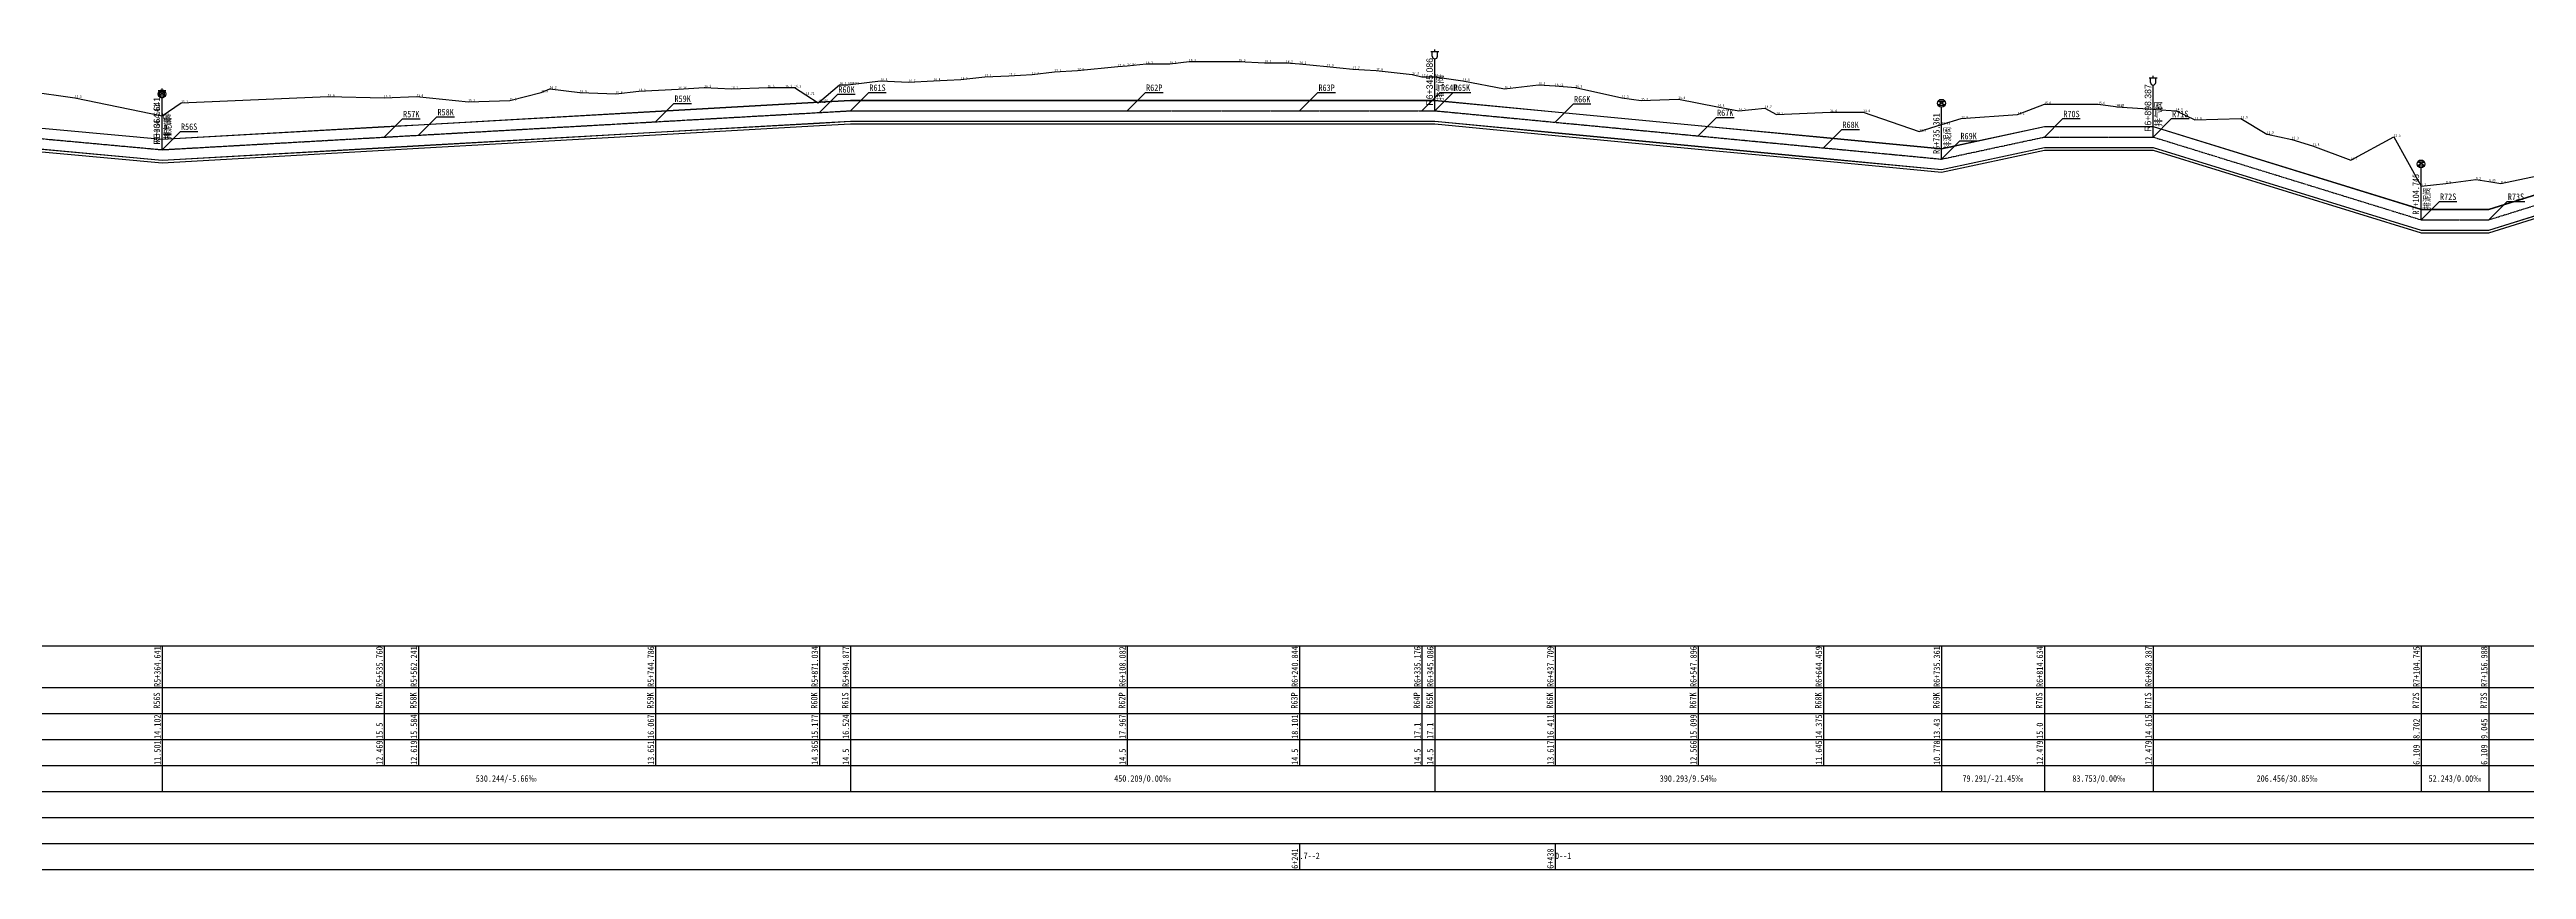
# Model space of a CAD drawing. Extents: x 525858 to 564773, y 2370984 to 2400075.
# Drawn here: x 556199 to 558107, y 2388779 to 2389410 of the extents above; entities that cross this region are included whole.
import ezdxf
from ezdxf.enums import TextEntityAlignment as Align

# ---------------------------------------------------------------- set-up
doc = ezdxf.new("R2010")
doc.units = 0
doc.linetypes.add('CENTER', pattern=[2, 1.25, -0.25, 0.25, -0.25])
for name, color, linetype in [('pipe', 3, 'CONTINUOUS'), ('pipe_cen', 1, 'CENTER'), ('tab', 9, 'CONTINUOUS'), ('地形剖面', 4, 'CONTINUOUS'), ('纵面管线标注', 3, 'CONTINUOUS'), ('附属设施', 2, 'CONTINUOUS')]:
    doc.layers.add(name, color=color, linetype=linetype)
doc.styles.add('HT', font='simhei.ttf', dxfattribs={"width": 0.8})
doc.styles.add('SIMP1', font='simp1.shx', dxfattribs={"width": 0.8, "bigfont": 'hz.shx'})

# ---------------------------------------------------------------- blocks, each defined once
blk = doc.blocks.new('qin排气阀va')
at = {"layer": '附属设施', "linetype": 'Continuous', "lineweight": -3}
for points in [[(-1.5, 22.8), (1.5, 22.8)], [(-1, 21), (-1, 22.8)], [(0, 22.8), (0, 23.55)], [(0, 0), (0, 20)], [(1, 21), (1, 22.8)]]:
    blk.add_lwpolyline(points, dxfattribs=at)
blk.add_arc((0, 21), 1, 180, 0, dxfattribs=at)
at = {"layer": '附属设施', "linetype": 'Continuous', "lineweight": -3, "style": 'SIMP1'}
blk.add_attdef('ZH', text='', height=2.5, rotation=90, dxfattribs=at).set_placement((0, 2), align=Align.BOTTOM_LEFT)
blk.add_attdef('名称', text='', height=2.5, rotation=90, dxfattribs=at).set_placement((1, 4), align=Align.TOP_LEFT)
blk = doc.blocks.new('qin排泥阀vmud')
at = {"layer": '附属设施', "lineweight": -3}
for points in [[(-1.29, 22.2652), (1.29, 22.2652), (-1.29, 20.7348), (1.29, 20.7348), (-1.29, 22.2652)], [(0, 0), (0, 20)]]:
    blk.add_lwpolyline(points, dxfattribs=at)
blk.add_circle((0, 21.5), 1.5, dxfattribs=at)
at = {"layer": '附属设施', "lineweight": -3, "style": 'HT'}
blk.add_attdef('名称', text='', height=2.5, rotation=89.9999985, dxfattribs=at).set_placement((1, 4), align=Align.TOP_LEFT)
blk.add_attdef('ZH', text='', height=2.5, rotation=89.9999985, dxfattribs=at).set_placement((0, 2), align=Align.BOTTOM_LEFT)

msp = doc.modelspace()

# ---------------------------------------------------------------- linework, layer by layer
at = {"layer": 'pipe', "lineweight": -3}
for points in [[(556094.432028, 2389358.88342), (556285.319028, 2389341.33342), (556456.438028, 2389351.01342), (556482.919028, 2389352.51342), (556665.464028, 2389362.83342), (556791.712028, 2389369.97342), (556815.555028, 2389371.32342), (557028.760028, 2389371.32342), (557161.522028, 2389371.32342), (557255.854028, 2389371.32342), (557265.764028, 2389371.32342), (557358.387028, 2389362.49342), (557468.574028, 2389351.98342), (557565.137028, 2389342.77342), (557656.039028, 2389334.10342), (557735.312028, 2389351.11342), (557819.065028, 2389351.11342), (558025.423028, 2389287.41342), (558077.666028, 2389287.41342), (558231.986028, 2389335.59342)], [(556094.432028, 2389358.78342), (556285.319028, 2389341.23342), (556456.438028, 2389350.91342), (556482.919028, 2389352.41342), (556665.464028, 2389362.73342), (556791.712028, 2389369.87342), (556815.555028, 2389371.22342), (557028.760028, 2389371.22342), (557161.522028, 2389371.22342), (557255.854028, 2389371.22342), (557265.764028, 2389371.22342), (557358.387028, 2389362.39342), (557468.574028, 2389351.88342), (557565.137028, 2389342.67342), (557656.039028, 2389334.00342), (557735.312028, 2389351.01342), (557819.065028, 2389351.01342), (558025.423028, 2389287.31342), (558077.666028, 2389287.31342), (558231.986028, 2389335.49342)], [(556094.432028, 2389342.78342), (556285.319028, 2389325.23342), (556456.438028, 2389334.91342), (556482.919028, 2389336.41342), (556665.464028, 2389346.73342), (556791.712028, 2389353.87342), (556815.555028, 2389355.22342), (557028.760028, 2389355.22342), (557161.522028, 2389355.22342), (557255.854028, 2389355.22342), (557265.764028, 2389355.22342), (557358.387028, 2389346.39342), (557468.574028, 2389335.88342), (557565.137028, 2389326.67342), (557656.039028, 2389318.00342), (557735.312028, 2389335.01342), (557819.065028, 2389335.01342), (558025.423028, 2389271.31342), (558077.666028, 2389271.31342), (558231.986028, 2389319.49342)], [(556094.432028, 2389342.68342), (556285.319028, 2389325.13342), (556456.438028, 2389334.81342), (556482.919028, 2389336.31342), (556665.464028, 2389346.63342), (556791.712028, 2389353.77342), (556815.555028, 2389355.12342), (557028.760028, 2389355.12342), (557161.522028, 2389355.12342), (557255.854028, 2389355.12342), (557265.764028, 2389355.12342), (557358.387028, 2389346.29342), (557468.574028, 2389335.78342), (557565.137028, 2389326.57342), (557656.039028, 2389317.90342), (557735.312028, 2389334.91342), (557819.065028, 2389334.91342), (558025.423028, 2389271.21342), (558077.666028, 2389271.21342), (558231.986028, 2389319.39342)], [(556094.432028, 2389340.68342), (556285.319028, 2389323.13342), (556456.438028, 2389332.81342), (556482.919028, 2389334.31342), (556665.464028, 2389344.63342), (556791.712028, 2389351.77342), (556815.555028, 2389353.12342), (557028.760028, 2389353.12342), (557161.522028, 2389353.12342), (557255.854028, 2389353.12342), (557265.764028, 2389353.12342), (557358.387028, 2389344.29342), (557468.574028, 2389333.78342), (557565.137028, 2389324.57342), (557656.039028, 2389315.90342), (557735.312028, 2389332.91342), (557819.065028, 2389332.91342), (558025.423028, 2389269.21342), (558077.666028, 2389269.21342), (558231.986028, 2389317.39342)]]:
    msp.add_lwpolyline(points, dxfattribs=at)
at = {"layer": 'pipe_cen', "lineweight": -3}
msp.add_lwpolyline([(554458.539028, 2389359.88342), (554546.872028, 2389365.22342), (554580.748028, 2389340.17342), (554629.118028, 2389340.17342), (554764.745028, 2389372.98342), (554939.049028, 2389374.79342), (555322.132028, 2389385.44342), (555812.201028, 2389376.74342), (556073.692028, 2389352.69342), (556285.319028, 2389333.23342), (556815.555028, 2389363.22342), (557265.764028, 2389363.22342), (557656.039028, 2389326.00342), (557735.312028, 2389343.01342), (557819.065028, 2389343.01342), (558025.423028, 2389279.31342), (558077.666028, 2389279.31342), (558231.986028, 2389327.49342)], dxfattribs=at)
at = {"layer": 'tab', "lineweight": -3}
for points in [[(550858.678028, 2388951.23342), (563566.812028, 2388951.23342)], [(556285.319028, 2388951.23342), (556285.319028, 2388859.23342)], [(556456.438028, 2388951.23342), (556456.438028, 2388859.23342)], [(556482.919028, 2388951.23342), (556482.919028, 2388859.23342)], [(556665.464028, 2388951.23342), (556665.464028, 2388859.23342)], [(556791.712028, 2388951.23342), (556791.712028, 2388859.23342)], [(556815.555028, 2388951.23342), (556815.555028, 2388859.23342)], [(557028.760028, 2388951.23342), (557028.760028, 2388859.23342)], [(557161.522028, 2388951.23342), (557161.522028, 2388859.23342)], [(557255.854028, 2388951.23342), (557255.854028, 2388859.23342)], [(557265.764028, 2388951.23342), (557265.764028, 2388859.23342)], [(557358.387028, 2388951.23342), (557358.387028, 2388859.23342)], [(557468.574028, 2388951.23342), (557468.574028, 2388859.23342)], [(557565.137028, 2388951.23342), (557565.137028, 2388859.23342)], [(557656.039028, 2388951.23342), (557656.039028, 2388859.23342)], [(557735.312028, 2388951.23342), (557735.312028, 2388859.23342)], [(557819.065028, 2388951.23342), (557819.065028, 2388859.23342)], [(558025.423028, 2388951.23342), (558025.423028, 2388859.23342)], [(558077.666028, 2388951.23342), (558077.666028, 2388859.23342)], [(550858.678028, 2388919.23342), (563566.812028, 2388919.23342)], [(550858.678028, 2388899.23342), (563566.812028, 2388899.23342)], [(550858.678028, 2388879.23342), (563566.812028, 2388879.23342)], [(550858.678028, 2388859.23342), (563566.812028, 2388859.23342)], [(556285.319028, 2388859.23342), (556285.319028, 2388839.23342)], [(556815.555028, 2388859.23342), (556815.555028, 2388839.23342)], [(557265.764028, 2388859.23342), (557265.764028, 2388839.23342)], [(557656.039028, 2388859.23342), (557656.039028, 2388839.23342)], [(557735.312028, 2388859.23342), (557735.312028, 2388839.23342)], [(557819.065028, 2388859.23342), (557819.065028, 2388839.23342)], [(558025.423028, 2388859.23342), (558025.423028, 2388839.23342)], [(558077.666028, 2388859.23342), (558077.666028, 2388839.23342)], [(550858.678028, 2388839.23342), (563566.812028, 2388839.23342)], [(550858.678028, 2388819.23342), (563566.812028, 2388819.23342)], [(550858.678028, 2388799.23342), (563566.812028, 2388799.23342)], [(557161.522028, 2388799.23342), (557161.522028, 2388779.23342)], [(557358.387028, 2388799.23342), (557358.387028, 2388779.23342)], [(550858.678028, 2388779.23342), (563566.812028, 2388779.23342)]]:
    msp.add_lwpolyline(points, dxfattribs=at)
for points in [[(556285.319028, 2388849.23342, 0, 1, 0), (556282.319028, 2388849.23342, 0, 0, 0), (556199.505528, 2388849.23342, 0, 0, 0)], [(556285.319028, 2388849.23342, 0, 1, 0), (556288.319028, 2388849.23342, 0, 0, 0), (556530.437028, 2388849.23342, 0, 0, 0)], [(556815.555028, 2388849.23342, 0, 1, 0), (556812.555028, 2388849.23342, 0, 0, 0), (556570.437028, 2388849.23342, 0, 0, 0)], [(556815.555028, 2388849.23342, 0, 1, 0), (556818.555028, 2388849.23342, 0, 0, 0), (557020.659528, 2388849.23342, 0, 0, 0)], [(557265.764028, 2388849.23342, 0, 1, 0), (557262.764028, 2388849.23342, 0, 0, 0), (557060.659528, 2388849.23342, 0, 0, 0)], [(557265.764028, 2388849.23342, 0, 1, 0), (557268.764028, 2388849.23342, 0, 0, 0), (557440.901528, 2388849.23342, 0, 0, 0)], [(557656.039028, 2388849.23342, 0, 1, 0), (557653.039028, 2388849.23342, 0, 0, 0), (557480.901528, 2388849.23342, 0, 0, 0)], [(557656.039028, 2388849.23342, 0, 1, 0), (557659.039028, 2388849.23342, 0, 0, 0), (557675.675528, 2388849.23342, 0, 0, 0)], [(557735.312028, 2388849.23342, 0, 1, 0), (557732.312028, 2388849.23342, 0, 0, 0), (557715.675528, 2388849.23342, 0, 0, 0)], [(557735.312028, 2388849.23342, 0, 1, 0), (557738.312028, 2388849.23342, 0, 0, 0), (557757.188528, 2388849.23342, 0, 0, 0)], [(557819.065028, 2388849.23342, 0, 1, 0), (557816.065028, 2388849.23342, 0, 0, 0), (557797.188528, 2388849.23342, 0, 0, 0)], [(557819.065028, 2388849.23342, 0, 1, 0), (557822.065028, 2388849.23342, 0, 0, 0), (557902.244028, 2388849.23342, 0, 0, 0)], [(558025.423028, 2388849.23342, 0, 1, 0), (558022.423028, 2388849.23342, 0, 0, 0), (557942.244028, 2388849.23342, 0, 0, 0)], [(558077.666028, 2388849.23342, 0, 1, 0), (558080.666028, 2388849.23342, 0, 0, 0), (558134.826028, 2388849.23342, 0, 0, 0)]]:
    msp.add_lwpolyline(points, format="xyseb", dxfattribs=at)
at = {"layer": '地形剖面', "lineweight": -3}
msp.add_lwpolyline([(556181.992028, 2389378.22342), (556218.232028, 2389373.22342), (556285.319028, 2389359.24342), (556285.319028, 2389359.24342), (556285.319028, 2389359.24342), (556285.319028, 2389359.24342), (556285.393028, 2389359.22342), (556300.096028, 2389369.22342), (556413.039028, 2389374.22342), (556456.346028, 2389373.22342), (556481.361028, 2389374.22342), (556521.284028, 2389370.22342), (556553.124028, 2389371.22342), (556577.360028, 2389377.22342), (556584.051028, 2389380.22342), (556607.160028, 2389377.22342), (556634.791028, 2389376.22342), (556652.721028, 2389378.22342), (556682.986028, 2389379.82342), (556703.009028, 2389381.22342), (556723.934028, 2389380.22342), (556751.857028, 2389381.22342), (556765.479028, 2389381.22342), (556772.478028, 2389381.22342), (556781.323028, 2389375.43342), (556790.813028, 2389369.22342), (556791.712028, 2389369.99342), (556807.196028, 2389383.22342), (556813.532028, 2389383.22342), (556815.555028, 2389383.46342), (556815.555028, 2389383.46342), (556815.555028, 2389383.46342), (556815.555028, 2389383.46342), (556838.855028, 2389386.22342), (556860.420028, 2389385.22342), (556879.644028, 2389386.22342), (556900.764028, 2389387.22342), (556919.156028, 2389389.22342), (556937.561028, 2389390.22342), (556955.519028, 2389391.22342), (556972.766028, 2389393.22342), (556990.385028, 2389394.22342), (557021.463028, 2389397.22342), (557028.760028, 2389397.89342), (557043.335028, 2389399.22342), (557061.553028, 2389399.22342), (557076.467028, 2389401.22342), (557114.710028, 2389401.22342), (557134.639028, 2389400.22342), (557151.167028, 2389400.22342), (557161.522028, 2389399.23342), (557182.591028, 2389397.22342), (557202.665028, 2389395.22342), (557220.583028, 2389394.22342), (557248.270028, 2389391.22342), (557255.854028, 2389389.22342), (557265.764028, 2389389.22342), (557265.764028, 2389389.22342), (557265.764028, 2389389.22342), (557265.764028, 2389389.22342), (557287.458028, 2389386.22342), (557319.512028, 2389380.22342), (557345.676028, 2389383.22342), (557358.387028, 2389382.33342), (557374.100028, 2389381.22342), (557409.830028, 2389373.22342), (557424.665028, 2389371.22342), (557453.415028, 2389372.22342), (557483.596028, 2389366.22342), (557499.923028, 2389363.22342), (557520.023028, 2389365.22342), (557528.862028, 2389360.22342), (557570.268028, 2389362.22342), (557595.759028, 2389362.22342), (557638.944028, 2389347.22342), (557656.039028, 2389352.52342), (557656.039028, 2389352.52342), (557656.039028, 2389352.52342), (557656.039028, 2389352.52342), (557671.183028, 2389357.22342), (557714.703028, 2389360.22342), (557735.294028, 2389368.22342), (557735.312028, 2389368.22342), (557735.312028, 2389368.22342), (557735.312028, 2389368.22342), (557735.312028, 2389368.22342), (557776.808028, 2389368.22342), (557790.025028, 2389366.38342), (557791.172028, 2389366.22342), (557819.065028, 2389364.37342), (557819.065028, 2389364.37342), (557819.065028, 2389364.37342), (557821.265028, 2389364.22342), (557836.677028, 2389363.22342), (557851.225028, 2389356.22342), (557886.594028, 2389357.22342), (557906.679028, 2389345.22342), (557906.822028, 2389345.19342), (557925.942028, 2389341.22342), (557941.897028, 2389336.22342), (557971.253028, 2389325.22342), (558004.489028, 2389343.22342), (558025.423028, 2389305.24342), (558025.423028, 2389305.24342), (558025.423028, 2389305.24342), (558025.423028, 2389305.24342), (558025.432028, 2389305.22342), (558044.630028, 2389307.22342), (558067.648028, 2389310.22342), (558077.666028, 2389308.67342), (558077.666028, 2389308.67342), (558077.666028, 2389308.67342), (558077.666028, 2389308.67342), (558086.978028, 2389307.22342), (558114.785028, 2389313.22342)], dxfattribs=at)
at = {"layer": '纵面管线标注', "color": 9, "lineweight": -3}
for points in [[(556791.712028, 2389361.87342), (556805.852028, 2389376.01342), (556819.352028, 2389376.01342)], [(556815.555028, 2389363.22342), (556829.695028, 2389377.36342), (556843.195028, 2389377.36342)], [(557028.760028, 2389363.22342), (557042.900028, 2389377.36342), (557056.400028, 2389377.36342)], [(557161.522028, 2389363.22342), (557175.662028, 2389377.36342), (557189.162028, 2389377.36342)], [(557255.854028, 2389363.22342), (557269.994028, 2389377.36342), (557283.494028, 2389377.36342)], [(557265.764028, 2389363.22342), (557279.904028, 2389377.36342), (557293.404028, 2389377.36342)], [(556456.438028, 2389342.91342), (556470.578028, 2389357.05342), (556484.078028, 2389357.05342)], [(556482.919028, 2389344.41342), (556497.059028, 2389358.55342), (556510.559028, 2389358.55342)], [(556665.464028, 2389354.73342), (556679.604028, 2389368.87342), (556693.104028, 2389368.87342)], [(557358.387028, 2389354.39342), (557372.527028, 2389368.53342), (557386.027028, 2389368.53342)], [(557468.574028, 2389343.88342), (557482.714028, 2389358.02342), (557496.214028, 2389358.02342)], [(557735.312028, 2389343.01342), (557749.452028, 2389357.15342), (557762.952028, 2389357.15342)], [(557819.065028, 2389343.01342), (557833.205028, 2389357.15342), (557846.705028, 2389357.15342)], [(556285.319028, 2389333.23342), (556299.459028, 2389347.37342), (556312.959028, 2389347.37342)], [(557565.137028, 2389334.67342), (557579.277028, 2389348.81342), (557592.777028, 2389348.81342)], [(557656.039028, 2389326.00342), (557670.179028, 2389340.14342), (557683.679028, 2389340.14342)], [(558025.423028, 2389279.31342), (558039.563028, 2389293.45342), (558053.063028, 2389293.45342)], [(558077.666028, 2389279.31342), (558091.806028, 2389293.45342), (558105.306028, 2389293.45342)]]:
    msp.add_lwpolyline(points, dxfattribs=at)

# ---------------------------------------------------------------- block references
at = {"layer": '附属设施', "lineweight": -3, "xscale": 2, "yscale": 2, "zscale": 2}
for p, values in [((557265.764028, 2389363.22342), {'ZH': 'R6+345.086', '名称': '排气阀'}), ((556285.319028, 2389333.23342), {'ZH': 'R5+364.641', '名称': '排气阀'}), ((557819.065028, 2389343.01342), {'ZH': 'R6+898.387', '名称': '排气阀'})]:
    msp.add_blockref('qin排气阀va', p, dxfattribs=at).add_auto_attribs(values)
at = {"layer": '附属设施', "lineweight": -3}
ref = msp.add_blockref('qin排泥阀vmud', (556285.319028, 2389333.23342), dxfattribs=dict(at, xscale=2, yscale=2, zscale=2))
ref.add_attrib('ZH', 'R5+364.641', dxfattribs={"lineweight": -3, "height": 5, "rotation": 89.999998465, "style": 'HT', "width": 0.8}).set_placement((556285.319028, 2389337.23342), align=Align.BOTTOM_LEFT)
ref.add_attrib('名称', '排泥阀', dxfattribs={"lineweight": -3, "height": 5, "rotation": 89.999998465, "style": 'HT', "width": 0.8}).set_placement((556287.319028, 2389341.23342), align=Align.TOP_LEFT)
ref = msp.add_blockref('qin排泥阀vmud', (557656.039028, 2389326.00342), dxfattribs=dict(at, xscale=2, yscale=2, zscale=2))
ref.add_attrib('ZH', 'R6+735.361', dxfattribs={"lineweight": -3, "height": 5, "rotation": 89.999998465, "style": 'HT', "width": 0.8}).set_placement((557656.039028, 2389330.00342), align=Align.BOTTOM_LEFT)
ref.add_attrib('名称', '排泥阀', dxfattribs={"lineweight": -3, "height": 5, "rotation": 89.999998465, "style": 'HT', "width": 0.8}).set_placement((557658.039028, 2389334.00342), align=Align.TOP_LEFT)
ref = msp.add_blockref('qin排泥阀vmud', (558025.423028, 2389279.31342), dxfattribs=dict(at, xscale=2, yscale=2, zscale=2))
ref.add_attrib('ZH', 'R7+104.745', dxfattribs={"lineweight": -3, "height": 5, "rotation": 89.999998465, "style": 'HT', "width": 0.8}).set_placement((558025.423028, 2389283.31342), align=Align.BOTTOM_LEFT)
ref.add_attrib('名称', '排泥阀', dxfattribs={"lineweight": -3, "height": 5, "rotation": 89.999998465, "style": 'HT', "width": 0.8}).set_placement((558027.423028, 2389287.31342), align=Align.TOP_LEFT)

# ---------------------------------------------------------------- texts
at = {"layer": 'tab', "color": 3, "lineweight": -3, "style": 'HT', "width": 0.8}
for s, p in [('R5+364.641', (556284.219028, 2388919.73342)), ('R5+535.760', (556455.338028, 2388919.73342)), ('R5+562.241', (556481.819028, 2388919.73342)), ('R5+744.786', (556664.364028, 2388919.73342)), ('R5+871.034', (556790.612028, 2388919.73342)), ('R5+894.877', (556814.455028, 2388919.73342)), ('R6+108.082', (557027.660028, 2388919.73342)), ('R6+240.844', (557160.422028, 2388919.73342)), ('R6+335.176', (557254.754028, 2388919.73342)), ('R6+345.086', (557264.664028, 2388919.73342)), ('R6+437.709', (557357.287028, 2388919.73342)), ('R6+547.896', (557467.474028, 2388919.73342)), ('R6+644.459', (557564.037028, 2388919.73342)), ('R6+735.361', (557654.939028, 2388919.73342)), ('R6+814.634', (557734.212028, 2388919.73342)), ('R6+898.387', (557817.965028, 2388919.73342)), ('R7+104.745', (558024.323028, 2388919.73342)), ('R7+156.988', (558076.566028, 2388919.73342)), ('14.102', (556284.219028, 2388879.73342)), ('15.5', (556455.338028, 2388879.73342)), ('15.584', (556481.819028, 2388879.73342)), ('16.067', (556664.364028, 2388879.73342)), ('15.177', (556790.612028, 2388879.73342)), ('16.524', (556814.455028, 2388879.73342)), ('17.967', (557027.660028, 2388879.73342)), ('18.101', (557160.422028, 2388879.73342)), ('17.1', (557254.754028, 2388879.73342)), ('17.1', (557264.664028, 2388879.73342)), ('16.411', (557357.287028, 2388879.73342)), ('15.099', (557467.474028, 2388879.73342)), ('14.375', (557564.037028, 2388879.73342)), ('13.43', (557654.939028, 2388879.73342)), ('15.0', (557734.212028, 2388879.73342)), ('14.615', (557817.965028, 2388879.73342)), ('8.702', (558024.323028, 2388879.73342)), ('9.045', (558076.566028, 2388879.73342)), ('11.501', (556284.219028, 2388859.73342)), ('12.469', (556455.338028, 2388859.73342)), ('12.619', (556481.819028, 2388859.73342)), ('13.651', (556664.364028, 2388859.73342)), ('14.365', (556790.612028, 2388859.73342)), ('14.5', (556814.455028, 2388859.73342)), ('14.5', (557027.660028, 2388859.73342)), ('14.5', (557160.422028, 2388859.73342)), ('14.5', (557254.754028, 2388859.73342)), ('14.5', (557264.664028, 2388859.73342)), ('13.617', (557357.287028, 2388859.73342)), ('12.566', (557467.474028, 2388859.73342)), ('11.645', (557564.037028, 2388859.73342)), ('10.778', (557654.939028, 2388859.73342)), ('12.479', (557734.212028, 2388859.73342)), ('12.479', (557817.965028, 2388859.73342)), ('6.109', (558024.323028, 2388859.73342)), ('6.109', (558076.566028, 2388859.73342)), ('6+241', (557160.422028, 2388779.73342)), ('6+438', (557357.287028, 2388779.73342))]:
    msp.add_text(s, height=5, rotation=89.999998453, dxfattribs=at).set_placement(p)
for s, p in [('R56S', (556285.319028, 2388909.23342)), ('R57K', (556456.438028, 2388909.23342)), ('R58K', (556482.919028, 2388909.23342)), ('R59K', (556665.464028, 2388909.23342)), ('R60K', (556791.712028, 2388909.23342)), ('R61S', (556815.555028, 2388909.23342)), ('R62P', (557028.760028, 2388909.23342)), ('R63P', (557161.522028, 2388909.23342)), ('R64P', (557255.854028, 2388909.23342)), ('R65K', (557265.764028, 2388909.23342)), ('R66K', (557358.387028, 2388909.23342)), ('R67K', (557468.574028, 2388909.23342)), ('R68K', (557565.137028, 2388909.23342)), ('R69K', (557656.039028, 2388909.23342)), ('R70S', (557735.312028, 2388909.23342)), ('R71S', (557819.065028, 2388909.23342)), ('R72S', (558025.423028, 2388909.23342)), ('R73S', (558077.666028, 2388909.23342))]:
    msp.add_text(s, height=5, rotation=89.999998453, dxfattribs=at).set_placement(p, align=Align.BOTTOM_CENTER)
for s, p in [('530.244/-5.66‰', (556550.437028, 2388849.23342)), ('450.209/0.00‰', (557040.659528, 2388849.23342)), ('390.293/9.54‰', (557460.901528, 2388849.23342)), ('79.291/-21.45‰', (557695.675528, 2388849.23342)), ('83.753/0.00‰', (557777.188528, 2388849.23342)), ('206.456/30.85‰', (557922.244028, 2388849.23342)), ('52.243/0.00‰', (558051.544528, 2388849.23342))]:
    msp.add_text(s, height=5, dxfattribs=at).set_placement(p, align=Align.MIDDLE_CENTER)
for s, p in [('.7--2', (557161.522028, 2388787.23342)), ('0--1', (557358.387028, 2388787.23342))]:
    msp.add_text(s, height=5, dxfattribs=at).set_placement(p)
at = {"layer": '地形剖面', "color": 9, "lineweight": -3, "style": 'HT', "width": 0.8}
for s, p in [('17.5', (556972.766028, 2389393.22342)), ('17.6', (556990.385028, 2389394.22342)), ('17.9', (557021.463028, 2389397.22342)), ('17.97', (557028.760028, 2389397.89342)), ('18.1', (557043.335028, 2389399.22342)), ('18.1', (557061.553028, 2389399.22342)), ('18.3', (557076.467028, 2389401.22342)), ('18.3', (557114.710028, 2389401.22342)), ('18.2', (557134.639028, 2389400.22342)), ('18.2', (557151.167028, 2389400.22342)), ('18.1', (557161.522028, 2389399.23342)), ('17.9', (557182.591028, 2389397.22342)), ('17.7', (557202.665028, 2389395.22342)), ('17.6', (557220.583028, 2389394.22342)), ('15.5', (556218.232028, 2389373.22342)), ('15.6', (556413.039028, 2389374.22342)), ('15.5', (556456.346028, 2389373.22342)), ('15.6', (556481.361028, 2389374.22342)), ('15.9', (556577.360028, 2389377.22342)), ('16.2', (556584.051028, 2389380.22342)), ('15.9', (556607.160028, 2389377.22342)), ('15.8', (556634.791028, 2389376.22342)), ('16.0', (556652.721028, 2389378.22342)), ('16.16', (556682.986028, 2389379.82342)), ('16.3', (556703.009028, 2389381.22342)), ('16.2', (556723.934028, 2389380.22342)), ('16.3', (556751.857028, 2389381.22342)), ('16.3', (556765.479028, 2389381.22342)), ('16.3', (556772.478028, 2389381.22342)), ('15.72', (556781.323028, 2389375.43342)), ('16.5', (556807.196028, 2389383.22342)), ('16.5', (556813.532028, 2389383.22342)), ('16.52', (556815.555028, 2389383.46342)), ('16.52', (556815.555028, 2389383.46342)), ('16.52', (556815.555028, 2389383.46342)), ('16.52', (556815.555028, 2389383.46342)), ('16.8', (556838.855028, 2389386.22342)), ('16.7', (556860.420028, 2389385.22342)), ('16.8', (556879.644028, 2389386.22342)), ('16.9', (556900.764028, 2389387.22342)), ('17.1', (556919.156028, 2389389.22342)), ('17.2', (556937.561028, 2389390.22342)), ('17.3', (556955.519028, 2389391.22342)), ('17.3', (557248.270028, 2389391.22342)), ('17.1', (557255.854028, 2389389.22342)), ('17.1', (557265.764028, 2389389.22342)), ('17.1', (557265.764028, 2389389.22342)), ('17.1', (557265.764028, 2389389.22342)), ('17.1', (557265.764028, 2389389.22342)), ('16.8', (557287.458028, 2389386.22342)), ('16.2', (557319.512028, 2389380.22342)), ('16.5', (557345.676028, 2389383.22342)), ('16.41', (557358.387028, 2389382.33342)), ('16.3', (557374.100028, 2389381.22342)), ('15.5', (557409.830028, 2389373.22342)), ('14.1', (556285.319028, 2389359.24342)), ('14.1', (556285.319028, 2389359.24342)), ('14.1', (556285.319028, 2389359.24342)), ('14.1', (556285.319028, 2389359.24342)), ('14.1', (556285.393028, 2389359.22342)), ('15.1', (556300.096028, 2389369.22342)), ('15.2', (556521.284028, 2389370.22342)), ('15.3', (556553.124028, 2389371.22342)), ('15.1', (556790.813028, 2389369.22342)), ('15.18', (556791.712028, 2389369.99342)), ('15.3', (557424.665028, 2389371.22342)), ('15.4', (557453.415028, 2389372.22342)), ('14.8', (557483.596028, 2389366.22342)), ('14.5', (557499.923028, 2389363.22342)), ('14.7', (557520.023028, 2389365.22342)), ('14.2', (557528.862028, 2389360.22342)), ('14.4', (557570.268028, 2389362.22342)), ('14.4', (557595.759028, 2389362.22342)), ('13.9', (557671.183028, 2389357.22342)), ('14.2', (557714.703028, 2389360.22342)), ('15.0', (557735.294028, 2389368.22342)), ('15.0', (557735.312028, 2389368.22342)), ('15.0', (557735.312028, 2389368.22342)), ('15.0', (557735.312028, 2389368.22342)), ('15.0', (557735.312028, 2389368.22342)), ('15.0', (557776.808028, 2389368.22342)), ('14.82', (557790.025028, 2389366.38342)), ('14.8', (557791.172028, 2389366.22342)), ('14.62', (557819.065028, 2389364.37342)), ('14.62', (557819.065028, 2389364.37342)), ('14.62', (557819.065028, 2389364.37342)), ('14.6', (557821.265028, 2389364.22342)), ('14.5', (557836.677028, 2389363.22342)), ('13.8', (557851.225028, 2389356.22342)), ('13.9', (557886.594028, 2389357.22342)), ('12.9', (557638.944028, 2389347.22342)), ('13.43', (557656.039028, 2389352.52342)), ('13.43', (557656.039028, 2389352.52342)), ('13.43', (557656.039028, 2389352.52342)), ('13.43', (557656.039028, 2389352.52342)), ('12.7', (557906.679028, 2389345.22342)), ('12.7', (557906.822028, 2389345.19342)), ('12.3', (557925.942028, 2389341.22342)), ('11.8', (557941.897028, 2389336.22342)), ('12.5', (558004.489028, 2389343.22342)), ('10.7', (557971.253028, 2389325.22342)), ('8.7', (558025.423028, 2389305.24342)), ('8.7', (558025.423028, 2389305.24342)), ('8.7', (558025.423028, 2389305.24342)), ('8.7', (558025.423028, 2389305.24342)), ('8.7', (558025.432028, 2389305.22342)), ('8.9', (558044.630028, 2389307.22342)), ('9.2', (558067.648028, 2389310.22342)), ('9.05', (558077.666028, 2389308.67342)), ('9.05', (558077.666028, 2389308.67342)), ('9.05', (558077.666028, 2389308.67342)), ('9.05', (558077.666028, 2389308.67342)), ('8.9', (558086.978028, 2389307.22342))]:
    msp.add_text(s, height=2, dxfattribs=at).set_placement(p)
at = {"layer": '纵面管线标注', "lineweight": -3, "style": 'HT', "width": 0.8}
for s, p in [('R60K', (556806.352028, 2389377.11342)), ('R61S', (556830.195028, 2389378.46342)), ('R62P', (557043.400028, 2389378.46342)), ('R63P', (557176.162028, 2389378.46342)), ('R64P', (557270.494028, 2389378.46342)), ('R65K', (557280.404028, 2389378.46342)), ('R57K', (556471.078028, 2389358.15342)), ('R58K', (556497.559028, 2389359.65342)), ('R59K', (556680.104028, 2389369.97342)), ('R66K', (557373.027028, 2389369.63342)), ('R67K', (557483.214028, 2389359.12342)), ('R70S', (557749.952028, 2389358.25342)), ('R71S', (557833.705028, 2389358.25342)), ('R56S', (556299.959028, 2389348.47342)), ('R68K', (557579.777028, 2389349.91342)), ('R69K', (557670.679028, 2389341.24342)), ('R72S', (558040.063028, 2389294.55342)), ('R73S', (558092.306028, 2389294.55342))]:
    msp.add_text(s, height=5, dxfattribs=at).set_placement(p)

doc.saveas('drawing.dxf')
